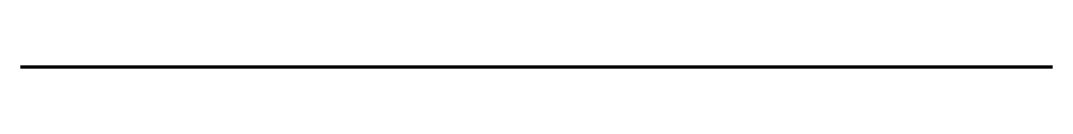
# Model space of a CAD drawing. Extents: x 1085 to 1927, y -1111 to -1111.
import ezdxf

# ---------------------------------------------------------------- set-up
doc = ezdxf.new("R2010")
doc.units = 0
doc.header["$MEASUREMENT"] = 0
doc.layers.add('impedimenta_path', color=7, linetype='Continuous', lineweight=0)

msp = doc.modelspace()

# ---------------------------------------------------------------- linework, layer by layer
at = {"layer": 'impedimenta_path', "color": 7, "lineweight": 140}
msp.add_line((1927.36, -1110.93), (1084.7, -1110.93), dxfattribs=at)

doc.saveas('drawing.dxf')
